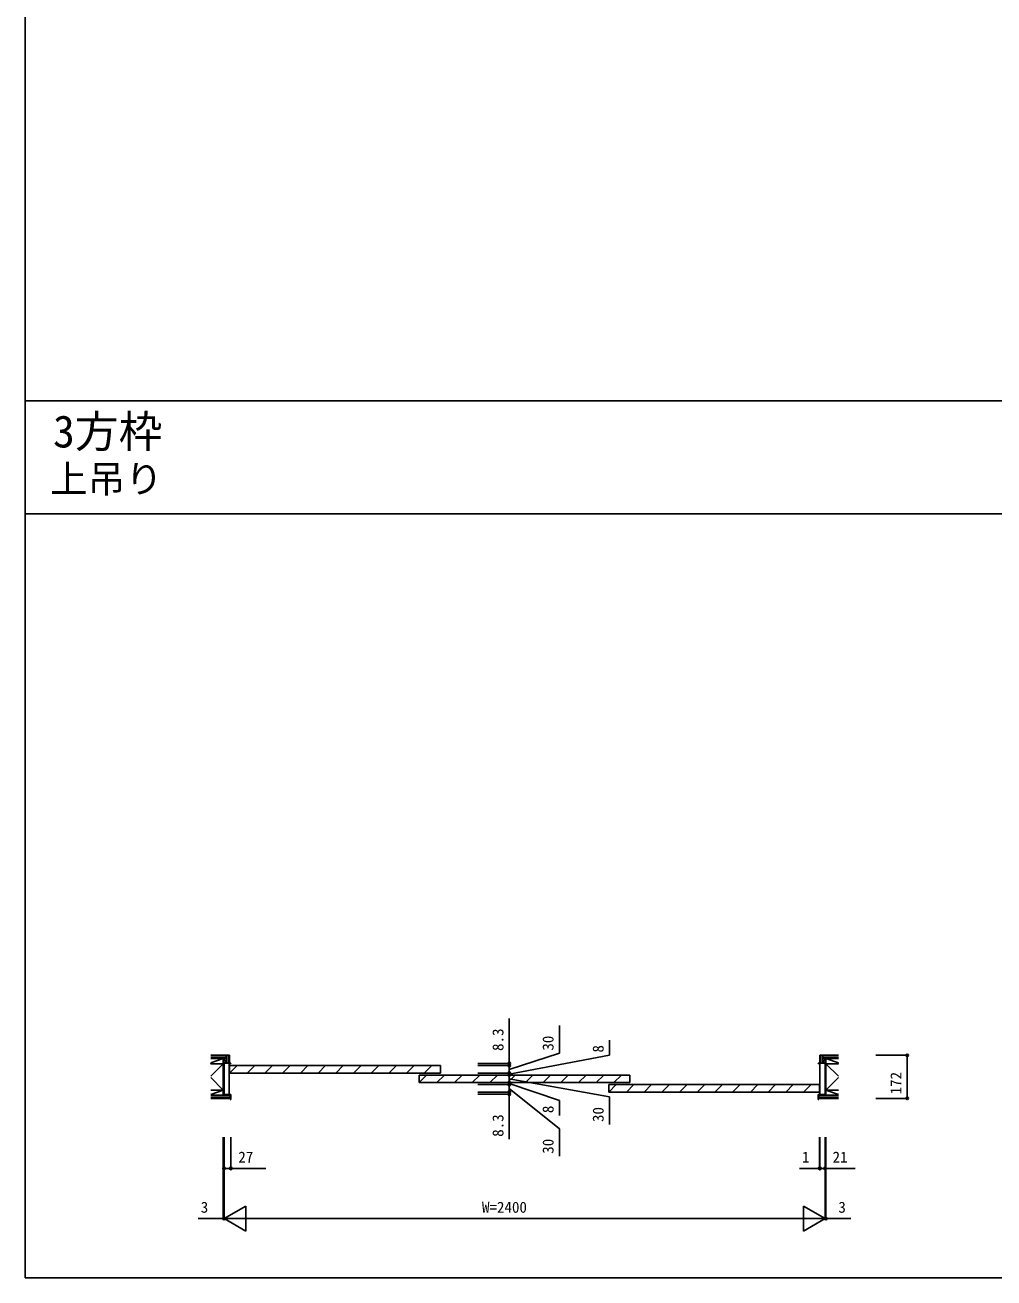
# Model space of a CAD drawing. Units: millimetres, scale not verified. Extents: x -14341 to 14340, y -10000 to 10000.
# Drawn here: x -14341 to -10472, y -10000 to -5000 of the extents above; entities that cross this region are included whole.
import ezdxf
from ezdxf.enums import TextEntityAlignment as Align

# ---------------------------------------------------------------- set-up
doc = ezdxf.new("R2010")
doc.units = ezdxf.units.MM
doc.header["$LTSCALE"] = 50
for name, color, linetype in [('0-0_0', 7, 'Continuous'), ('0-2_YKK_B1', 4, 'Continuous'), ('0-4_YKK_F1', 7, 'Continuous'), ('0-5_YKK_N1', 2, 'Continuous'), ('0-6_YKK_Z1', 7, 'Continuous')]:
    doc.layers.add(name, color=color, linetype=linetype)
doc.styles.add('ＭＳ ゴシック', font='')
doc.styles.get('ＭＳ ゴシック').set_extended_font_data('MS Gothic')

msp = doc.modelspace()

# ---------------------------------------------------------------- linework, layer by layer
at = {"layer": '0-2_YKK_B1'}
for p, q in [((-13546.1, -9143), (-13519.1, -9143)), ((-13546.1, -9268), (-13546.1, -9143)), ((-13519.1, -9144.2), (-13525.1, -9144.2)), ((-13525.1, -9144.2), (-13525.1, -9268)), ((-13519.1, -9144.2), (-13519.1, -9143)), ((-11146.1, -9268), (-11146.1, -9143)), ((-13524.1, -9152.5), (-12682.1, -9152.5)), ((-13524.1, -9182.5), (-13524.1, -9152.5)), ((-13524.1, -9182.5), (-13494.1, -9152.5)), ((-13524.1, -9182.5), (-12682.1, -9182.5)), ((-13423.39, -9152.5), (-13453.39, -9182.5)), ((-13352.68, -9152.5), (-13382.68, -9182.5)), ((-13281.97, -9152.5), (-13311.97, -9182.5)), ((-13211.26, -9152.5), (-13241.26, -9182.5)), ((-13140.55, -9152.5), (-13170.55, -9182.5)), ((-13069.84, -9152.5), (-13099.84, -9182.5)), ((-12999.13, -9152.5), (-13029.13, -9182.5)), ((-12928.41, -9152.5), (-12958.41, -9182.5)), ((-12857.7, -9152.5), (-12887.7, -9182.5)), ((-12786.99, -9152.5), (-12816.99, -9182.5)), ((-12767.1, -9190.5), (-11925.1, -9190.5)), ((-12767.1, -9220.5), (-12767.1, -9190.5)), ((-12767.1, -9220.5), (-12737.1, -9190.5)), ((-12716.28, -9152.5), (-12746.28, -9182.5)), ((-12666.39, -9190.5), (-12696.39, -9220.5)), ((-12682.1, -9182.5), (-12682.1, -9152.5)), ((-12595.68, -9190.5), (-12625.68, -9220.5)), ((-12524.97, -9190.5), (-12554.97, -9220.5)), ((-12454.26, -9190.5), (-12484.26, -9220.5)), ((-12383.55, -9190.5), (-12413.55, -9220.5)), ((-12312.84, -9190.5), (-12342.84, -9220.5)), ((-12242.13, -9190.5), (-12272.13, -9220.5)), ((-12171.41, -9190.5), (-12201.41, -9220.5)), ((-12100.7, -9190.5), (-12130.7, -9220.5)), ((-12029.99, -9190.5), (-12059.99, -9220.5)), ((-11959.28, -9190.5), (-11989.28, -9220.5)), ((-11925.1, -9220.5), (-11925.1, -9190.5)), ((-12767.1, -9220.5), (-11925.1, -9220.5)), ((-12010.1, -9228.5), (-11168.1, -9228.5)), ((-12010.1, -9258.5), (-12010.1, -9228.5)), ((-12010.1, -9258.5), (-11980.1, -9228.5)), ((-11909.39, -9228.5), (-11939.39, -9258.5)), ((-11838.68, -9228.5), (-11868.68, -9258.5)), ((-11767.97, -9228.5), (-11797.97, -9258.5)), ((-11697.26, -9228.5), (-11727.26, -9258.5)), ((-11626.55, -9228.5), (-11656.55, -9258.5)), ((-11555.84, -9228.5), (-11585.84, -9258.5)), ((-11485.13, -9228.5), (-11515.13, -9258.5)), ((-11414.41, -9228.5), (-11444.41, -9258.5)), ((-11343.7, -9228.5), (-11373.7, -9258.5)), ((-11272.99, -9228.5), (-11302.99, -9258.5)), ((-11202.28, -9228.5), (-11232.28, -9258.5)), ((-11168.1, -9258.5), (-11168.1, -9228.5)), ((-13519.1, -9268), (-13546.1, -9268)), ((-13521.6, -9288), (-13519.1, -9288)), ((-13519.1, -9288), (-13519.1, -9268)), ((-12010.1, -9258.5), (-11168.1, -9258.5)), ((-11173.1, -9288), (-11170.6, -9288))]:
    msp.add_line(p, q, dxfattribs=at)
for points in [[(-11167.1, -9268), (-11167.1, -9144.2), (-11173.1, -9144.2), (-11173.1, -9143), (-11146.1, -9143)], [(-11173.1, -9288), (-11173.1, -9268), (-11146.1, -9268)]]:
    msp.add_lwpolyline(points, dxfattribs=at)
at = {"layer": '0-4_YKK_F1'}
for p, q in [((-14340.6, -10000), (-14340.6, 10000)), ((-14340.6, -6500), (14159.4, -6500)), ((-14340.6, -6950), (14159.4, -6950)), ((-14340.6, -10000), (14340.42, -10000))]:
    msp.add_line(p, q, dxfattribs=at)
at = {"layer": '0-5_YKK_N1'}
for p, q in [((-12407.1, -9144.2), (-12407.1, -8964.2)), ((-12532.1, -9144.2), (-12407.1, -9144.2)), ((-12407.1, -9152.5), (-12407.1, -9144.2)), ((-10943.1, -9111.5), (-10818.1, -9111.5)), ((-10818.1, -9111.5), (-10818.1, -9283.5)), ((-12532.1, -9152.5), (-12407.1, -9152.5)), ((-12532.1, -9182.5), (-12407.1, -9182.5)), ((-12532.1, -9182.5), (-12407.1, -9182.5)), ((-12532.1, -9190.5), (-12407.1, -9190.5)), ((-12532.1, -9190.5), (-12407.1, -9190.5)), ((-12407.1, -9152.5), (-12407.1, -9182.5)), ((-12407.1, -9182.5), (-12407.1, -9162.5)), ((-12407.1, -9182.5), (-12407.1, -9190.5)), ((-12407.1, -9182.5), (-12407.1, -9190.5)), ((-12407.1, -9190.5), (-12407.1, -9220.5)), ((-12407.1, -9190.5), (-12407.1, -9210.5)), ((-12532.1, -9220.5), (-12407.1, -9220.5)), ((-12532.1, -9220.5), (-12407.1, -9220.5)), ((-12532.1, -9228.5), (-12407.1, -9228.5)), ((-12532.1, -9228.5), (-12407.1, -9228.5)), ((-12407.1, -9220.5), (-12407.1, -9200.5)), ((-12407.1, -9220.5), (-12407.1, -9228.5)), ((-12407.1, -9220.5), (-12407.1, -9228.5)), ((-12407.1, -9228.5), (-12407.1, -9258.5)), ((-12407.1, -9228.5), (-12407.1, -9248.5)), ((-12407.1, -9258.5), (-12407.1, -9238.5)), ((-12532.1, -9258.5), (-12407.1, -9258.5)), ((-12532.1, -9258.5), (-12407.1, -9258.5)), ((-12532.1, -9266.8), (-12407.1, -9266.8)), ((-12407.1, -9258.5), (-12407.1, -9266.8)), ((-12407.1, -9266.8), (-12407.1, -9446.8)), ((-10943.1, -9283.5), (-10818.1, -9283.5)), ((-13549.1, -9438), (-13549.1, -9763)), ((-13546.1, -9438), (-13546.1, -9563)), ((-13546.1, -9438), (-13546.1, -9763)), ((-13546.1, -9438), (-13546.1, -9763)), ((-13519.1, -9438), (-13519.1, -9563)), ((-11168.1, -9438), (-11168.1, -9563)), ((-11167.1, -9438), (-11167.1, -9563)), ((-11167.1, -9438), (-11167.1, -9563)), ((-11146.1, -9438), (-11146.1, -9563)), ((-11146.1, -9438), (-11146.1, -9763)), ((-11146.1, -9438), (-11146.1, -9763)), ((-11143.1, -9438), (-11143.1, -9763)), ((-11168.1, -9563), (-11248.1, -9563)), ((-11167.1, -9563), (-11168.1, -9563)), ((-11167.1, -9563), (-11147.1, -9563)), ((-13546.1, -9763), (-13459.5, -9713)), ((-13459.5, -9813), (-13459.5, -9713)), ((-11146.1, -9763), (-11232.7, -9713)), ((-11232.7, -9713), (-11232.7, -9813)), ((-13549.1, -9763), (-13649.1, -9763)), ((-13546.1, -9763), (-13549.1, -9763)), ((-13546.1, -9763), (-13526.1, -9763)), ((-13546.1, -9763), (-13459.5, -9813)), ((-13541.1, -9763), (-11148.1, -9763)), ((-11146.1, -9763), (-11232.7, -9813)), ((-11146.1, -9763), (-11166.1, -9763)), ((-11146.1, -9763), (-11143.1, -9763)), ((-11143.1, -9763), (-11043.1, -9763))]:
    msp.add_line(p, q, dxfattribs=at)
for points in [[(-12407.1, -9167.5), (-12207.1, -9102.95), (-12207.1, -8992.95)], [(-12407.1, -9186.5), (-12007.1, -9110.54), (-12007.1, -9050.54)], [(-12532.1, -9152.5), (-12407.1, -9152.5), (-12407.1, -9172.5)], [(-12407.1, -9205.5), (-12007.1, -9277.75), (-12007.1, -9387.75)], [(-12407.1, -9224.5), (-12207.1, -9292.17), (-12207.1, -9352.17)], [(-12407.1, -9243.5), (-12207.1, -9404.43), (-12207.1, -9514.43)], [(-13546.1, -9563), (-13519.1, -9563), (-13379.1, -9563)], [(-11167.1, -9563), (-11146.1, -9563), (-11026.1, -9563)]]:
    msp.add_lwpolyline(points, dxfattribs=at)
for centre in [(-12407.1, -9144.2), (-12407.1, -9152.5), (-12407.1, -9152.5), (-10818.1, -9111.5), (-12407.1, -9182.5), (-12407.1, -9182.5), (-12407.1, -9190.5), (-12407.1, -9190.5), (-12407.1, -9220.5), (-12407.1, -9220.5), (-12407.1, -9228.5), (-12407.1, -9228.5), (-12407.1, -9258.5), (-12407.1, -9258.5), (-12407.1, -9266.8), (-10818.1, -9283.5), (-13546.1, -9563), (-13519.1, -9563), (-11168.1, -9563), (-11167.1, -9563), (-11167.1, -9563), (-11146.1, -9563), (-13546.1, -9763), (-11143.1, -9763)]:
    msp.add_circle(centre, 5, dxfattribs=at)
at = {"layer": '0-6_YKK_Z1'}
for p, q in [((-13537.1, -9111.5), (-13599.1, -9111.5)), ((-13537.1, -9113.5), (-13599.1, -9113.5)), ((-13537.1, -9122), (-13599.1, -9122)), ((-13549.1, -9124), (-13599.1, -9141.5)), ((-13537.1, -9124), (-13599.1, -9124)), ((-13549.1, -9145), (-13599.1, -9195)), ((-13549.1, -9145), (-13599.1, -9145)), ((-13549.1, -9145), (-13561.1, -9145)), ((-13537.1, -9142), (-13549.1, -9124)), ((-13549.1, -9145), (-13549.1, -9250)), ((-13537.1, -9111.5), (-13537.1, -9124)), ((-13537.1, -9111.5), (-13537.1, -9143)), ((-13537.1, -9111.5), (-13524.6, -9111.5)), ((-13537.1, -9143), (-13524.6, -9143)), ((-13535.1, -9111.5), (-13535.1, -9143)), ((-13526.6, -9111.5), (-13526.6, -9143)), ((-13524.6, -9111.5), (-13524.6, -9143)), ((-11167.6, -9111.5), (-11167.6, -9143)), ((-11155.1, -9111.5), (-11167.6, -9111.5)), ((-11155.1, -9143), (-11167.6, -9143)), ((-11165.6, -9111.5), (-11165.6, -9143)), ((-11157.1, -9111.5), (-11157.1, -9143)), ((-11155.1, -9111.5), (-11093.1, -9111.5)), ((-11155.1, -9111.5), (-11155.1, -9124)), ((-11155.1, -9111.5), (-11155.1, -9143)), ((-11155.1, -9113.5), (-11093.1, -9113.5)), ((-11155.1, -9122), (-11093.1, -9122)), ((-11155.1, -9142), (-11143.1, -9124)), ((-11155.1, -9124), (-11093.1, -9124)), ((-11143.1, -9124), (-11093.1, -9141.5)), ((-11143.1, -9145), (-11093.1, -9195)), ((-11143.1, -9145), (-11093.1, -9145)), ((-11143.1, -9145), (-11131.1, -9145)), ((-11143.1, -9145), (-11143.1, -9250)), ((-13549.1, -9250), (-13599.1, -9200)), ((-13546.1, -9247.5), (-13549.1, -9157.5)), ((-11146.1, -9250.5), (-11143.1, -9160.5)), ((-11143.1, -9250), (-11093.1, -9200)), ((-13549.1, -9250), (-13599.1, -9267.5)), ((-11143.1, -9250), (-11093.1, -9267.5)), ((-13549.1, -9271), (-13599.1, -9271)), ((-13521.6, -9271), (-13599.1, -9271)), ((-13521.6, -9273), (-13599.1, -9273)), ((-13521.6, -9281.5), (-13599.1, -9281.5)), ((-13521.6, -9283.5), (-13599.1, -9283.5)), ((-13521.6, -9271), (-13521.6, -9283.5)), ((-11170.6, -9271), (-11093.1, -9271)), ((-11170.6, -9271), (-11170.6, -9283.5)), ((-11170.6, -9273), (-11093.1, -9273)), ((-11170.6, -9281.5), (-11093.1, -9281.5)), ((-11170.6, -9283.5), (-11093.1, -9283.5)), ((-11143.1, -9271), (-11093.1, -9271))]:
    msp.add_line(p, q, dxfattribs=at)
for points in [[(-13549.1, -9145), (-13549.1, -9124), (-13599.1, -9124)], [(-13549.1, -9145), (-13549.1, -9250), (-13599.1, -9250)], [(-13549.1, -9145), (-13599.1, -9145), (-13549.1, -9145)], [(-11143.1, -9145), (-11143.1, -9124), (-11093.1, -9124)], [(-11143.1, -9145), (-11143.1, -9250), (-11093.1, -9250)], [(-11143.1, -9145), (-11093.1, -9145), (-11143.1, -9145)], [(-11146.1, -9160.5), (-11146.1, -9250.5), (-11143.1, -9250.5)], [(-11143.1, -9253.5), (-11143.1, -9160.5), (-11146.1, -9160.5)], [(-13549.1, -9271), (-13549.1, -9250), (-13599.1, -9250)], [(-11143.1, -9271), (-11143.1, -9250), (-11093.1, -9250)]]:
    msp.add_lwpolyline(points, dxfattribs=at)
for points in [[(-13549.1, -9124), (-13537.1, -9124), (-13537.1, -9142), (-13549.1, -9142)], [(-11143.1, -9124), (-11155.1, -9124), (-11155.1, -9142), (-11143.1, -9142)], [(-13546.1, -9157.5), (-13546.1, -9247.5), (-13549.1, -9247.5), (-13549.1, -9157.5)]]:
    msp.add_lwpolyline(points, close=True, dxfattribs=at)

# ---------------------------------------------------------------- texts
at = {"layer": '0-0_0', "style": 'ＭＳ ゴシック'}
for s, height, p in [('3方枠', 128.3, (-14229.05, -6724.28)), ('上吊り', 110, (-14240.72, -6899.28))]:
    msp.add_text(s, height=height, dxfattribs=at).set_placement(p, align=Align.BOTTOM_LEFT)
at = {"layer": '0-5_YKK_N1', "style": 'ＭＳ ゴシック'}
for s, p in [('8.3', (-12417.1, -9094.2)), ('30', (-12217.1, -9092.95)), ('8', (-12017.1, -9100.54)), ('172', (-10828.1, -9267.5)), ('8', (-12217.1, -9342.17)), ('30', (-12017.1, -9377.75)), ('8.3', (-12417.1, -9436.8)), ('30', (-12217.1, -9504.43))]:
    msp.add_text(s, height=43.99, rotation=90, dxfattribs=at).set_placement(p, align=Align.BOTTOM_LEFT)
for s, p in [('27', (-13489.1, -9553)), ('1', (-11238.1, -9553)), ('21', (-11116.1, -9553)), ('3', (-13639.1, -9753)), ('W=2400', (-12516.1, -9753)), ('3', (-11093.1, -9753))]:
    msp.add_text(s, height=43.99, dxfattribs=at).set_placement(p, align=Align.BOTTOM_LEFT)

doc.saveas('drawing.dxf')
